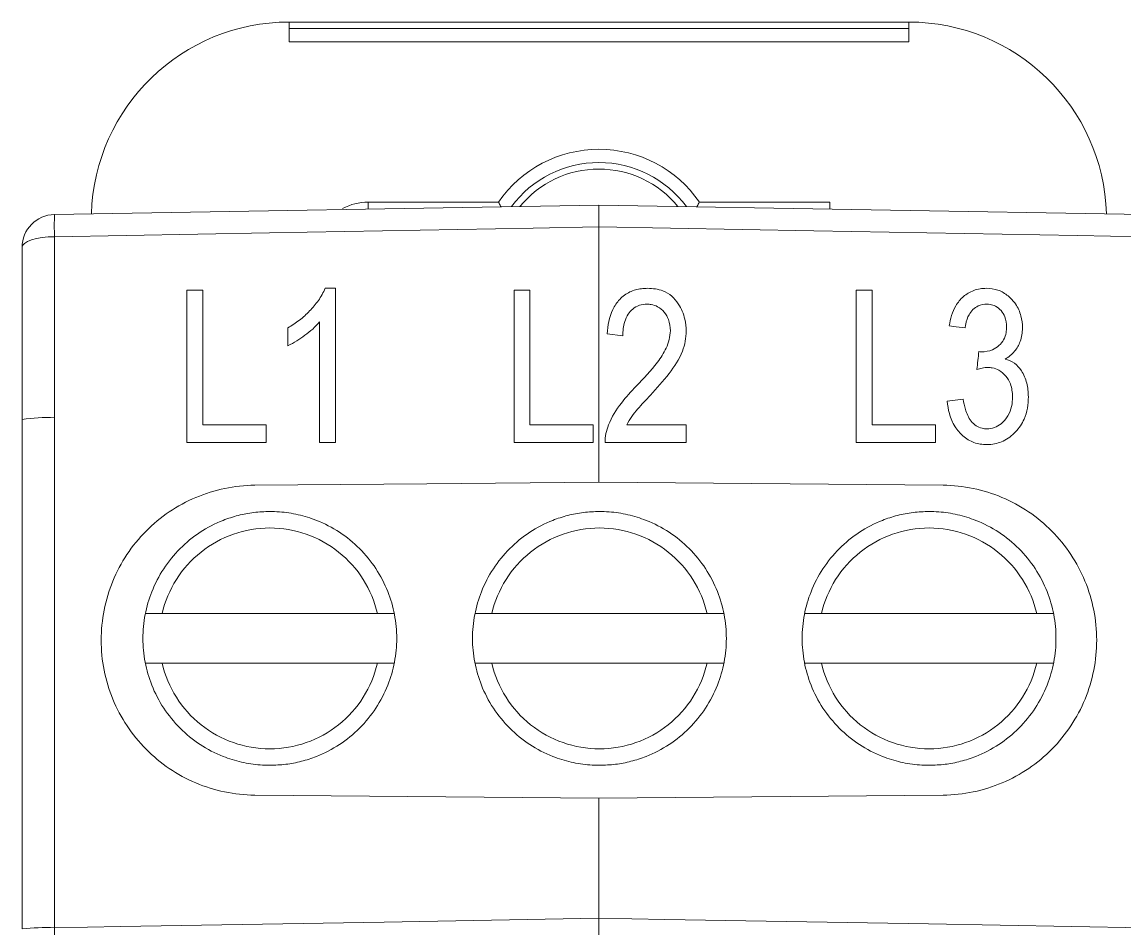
# Model space of a CAD drawing. Header units: millimetres. Extents: x -72 to 2978, y -1067 to 2817.
# Drawn here: x 2138.45 to 2155.18, y 54.16 to 67.92 of the extents above; entities that cross this region are included whole.
import ezdxf

# ---------------------------------------------------------------- set-up
doc = ezdxf.new("R2010")
doc.units = ezdxf.units.MM

msp = doc.modelspace()

# ---------------------------------------------------------------- linework, layer by layer
at = {"color": 7, "linetype": 'Continuous', "lineweight": 15}
for p, q in [((2142.503, 67.917), (2151.903, 67.917)), ((2142.503, 67.817), (2142.503, 67.917)), ((2142.503, 67.817), (2151.903, 67.817)), ((2142.503, 67.817), (2142.503, 67.617)), ((2151.903, 67.817), (2151.903, 67.917)), ((2151.903, 67.817), (2151.903, 67.617)), ((2151.903, 67.617), (2142.503, 67.617)), ((2138.944, 64.998), (2147.203, 65.142)), ((2143.703, 65.187), (2145.68, 65.187)), ((2147.203, 65.142), (2155.462, 64.998)), ((2148.726, 65.187), (2150.703, 65.187)), ((2147.203, 64.811), (2147.203, 61.922)), ((2138.944, 64.661), (2138.944, 61.915)), ((2138.453, 61.891), (2138.453, 64.498)), ((2140.954, 63.849), (2141.194, 63.849)), ((2143.05, 63.879), (2143.206, 63.879)), ((2145.915, 63.849), (2146.155, 63.849)), ((2151.105, 63.849), (2151.345, 63.849)), ((2147.566, 63.159), (2147.326, 63.189)), ((2152.486, 62.168), (2152.726, 62.198)), ((2138.944, 61.915), (2138.944, 54.18)), ((2147.203, 61.922), (2147.203, 60.938)), ((2138.453, 54.162), (2138.453, 61.891)), ((2141.194, 61.808), (2142.155, 61.808)), ((2142.155, 61.808), (2142.155, 61.538)), ((2147.116, 61.808), (2147.116, 61.538)), ((2148.526, 61.808), (2148.526, 61.538)), ((2151.345, 61.808), (2152.306, 61.808)), ((2152.306, 61.808), (2152.306, 61.538)), ((2142.155, 61.538), (2140.954, 61.538)), ((2143.206, 61.538), (2142.966, 61.538)), ((2152.306, 61.538), (2151.105, 61.538)), ((2147.203, 60.938), (2152.423, 60.892)), ((2140.578, 58.944), (2143.843, 58.944)), ((2145.578, 58.944), (2148.843, 58.944)), ((2150.578, 58.944), (2153.843, 58.944)), ((2143.843, 58.194), (2140.578, 58.194)), ((2148.843, 58.194), (2145.578, 58.194)), ((2153.843, 58.194), (2150.578, 58.194)), ((2147.203, 56.147), (2141.982, 56.192)), ((2147.203, 56.147), (2152.423, 56.192)), ((2147.203, 56.147), (2147.203, 54.324))]:
    msp.add_line(p, q, dxfattribs=at)
at = {"color": 102, "linetype": 'Continuous', "lineweight": 15}
for p, q in [((2143.703, 65.081), (2143.703, 65.187)), ((2150.703, 65.187), (2150.703, 65.081))]:
    msp.add_line(p, q, dxfattribs=at)
at = {"color": 7, "linetype": 'Continuous', "lineweight": 15, "flags": 128}
for points in [[(2147.203, 64.811), (2146.203, 64.792), (2142.204, 64.72), (2138.944, 64.661)], [(2155.462, 64.661), (2154.462, 64.679), (2150.463, 64.752), (2147.203, 64.811)], [(2138.944, 64.661), (2138.848, 64.658), (2138.756, 64.648), (2138.671, 64.633), (2138.596, 64.612), (2138.535, 64.588), (2138.49, 64.56), (2138.462, 64.529), (2138.453, 64.498)], [(2152.756, 63.279), (2152.622, 63.295), (2152.516, 63.309)], [(2152.966, 62.918), (2152.987, 62.917), (2153.002, 62.915)], [(2147.203, 60.938), (2144.593, 60.915), (2141.982, 60.892)], [(2138.944, 54.18), (2139.944, 54.197), (2143.943, 54.267), (2147.203, 54.324)], [(2147.203, 54.324), (2148.203, 54.307), (2152.201, 54.237), (2155.462, 54.18)]]:
    msp.add_lwpolyline(points, dxfattribs=at)
at = {"color": 7, "linetype": 'Continuous', "lineweight": 15}
for centre, radius, start, end in [((2142.503, 64.917), 3, 90, 178.2335), ((2151.903, 64.917), 3, 1.7547, 90), ((2147.203, 64.137), 1.85, 34.5739, 145.4261), ((2147.203, 64.137), 1.65, 36.5266, 143.4734), ((2147.203, 64.137), 1.55, 39.4127, 140.5873), ((2138.953, 64.498), 0.5, 91, 180), ((2144.758, 64.83), 5.816, 178.3416, 181.6584), ((2138.823, 59.354), 2.564, 87.292, 98.3012), ((2138.823, 50.757), 3.425, 87.9715, 96.2027)]:
    msp.add_arc(centre, radius, start, end, dxfattribs=at)
at = {"color": 102, "linetype": 'Continuous', "lineweight": 15}
msp.add_arc((2143.703, 64.387), 0.8, 90, 118.966, dxfattribs=at)
at = {"color": 7, "linetype": 'Continuous', "lineweight": 15}
for points, knots in [([(2145.68, 65.187), (2145.68, 65.186), (2145.691, 65.165), (2145.704, 65.14), (2145.716, 65.119), (2145.717, 65.116)], [0, 0, 0, 0, 0.038209, 0.854369, 1, 1, 1, 1]), ([(2147.203, 65.142), (2147.203, 65.142), (2147.203, 65.11), (2147.203, 64.992), (2147.203, 64.908), (2147.203, 64.811)], [0, 0, 0, 0, 0.5, 0.5, 1, 1, 1, 1]), ([(2147.203, 64.811), (2147.203, 64.908), (2147.203, 64.992), (2147.203, 65.11), (2147.203, 65.142), (2147.203, 65.142)], [0, 0, 0, 0, 0.5, 0.5, 1, 1, 1, 1]), ([(2148.726, 65.187), (2148.725, 65.186), (2148.715, 65.165), (2148.701, 65.14), (2148.69, 65.119), (2148.688, 65.116)], [0, 0, 0, 0, 0.038209, 0.854369, 1, 1, 1, 1]), ([(2140.954, 63.849), (2140.954, 63.758), (2140.954, 63.574), (2140.954, 63.291), (2140.954, 63), (2140.954, 62.618), (2140.954, 62.13), (2140.954, 61.741), (2140.954, 61.538)], [0, 0, 0, 0, 0.11981, 0.243029, 0.369756, 0.500077, 0.738236, 1, 1, 1, 1]), ([(2141.194, 61.808), (2141.194, 61.927), (2141.194, 62.161), (2141.194, 62.504), (2141.194, 62.901), (2141.194, 63.349), (2141.194, 63.685), (2141.194, 63.849)], [0, 0, 0, 0, 0.174255, 0.340883, 0.499971, 0.755474, 1, 1, 1, 1]), ([(2143.05, 63.879), (2143.022, 63.815), (2142.988, 63.752), (2142.947, 63.694), (2142.907, 63.638), (2142.862, 63.585), (2142.815, 63.535), (2142.767, 63.485), (2142.714, 63.438), (2142.659, 63.395), (2142.604, 63.352), (2142.545, 63.315), (2142.485, 63.279)], [0, 0, 0, 0, 0.256107, 0.256107, 0.256107, 0.503361, 0.503361, 0.503361, 0.751816, 0.751816, 0.751816, 1, 1, 1, 1]), ([(2143.206, 61.538), (2143.206, 61.675), (2143.206, 61.944), (2143.206, 62.337), (2143.206, 62.792), (2143.206, 63.306), (2143.206, 63.691), (2143.206, 63.879)], [0, 0, 0, 0, 0.174223, 0.340848, 0.49997, 0.755462, 1, 1, 1, 1]), ([(2145.915, 63.849), (2145.915, 63.757), (2145.915, 63.571), (2145.915, 63.287), (2145.915, 62.997), (2145.915, 62.613), (2145.915, 62.127), (2145.915, 61.738), (2145.915, 61.538)], [0, 0, 0, 0, 0.121468, 0.245253, 0.371423, 0.500046, 0.742946, 1, 1, 1, 1]), ([(2146.155, 61.808), (2146.155, 61.926), (2146.155, 62.158), (2146.155, 62.501), (2146.155, 62.898), (2146.155, 63.348), (2146.155, 63.684), (2146.155, 63.849)], [0, 0, 0, 0, 0.171788, 0.338422, 0.499986, 0.753975, 1, 1, 1, 1]), ([(2147.941, 63.879), (2147.91, 63.878), (2147.878, 63.877), (2147.847, 63.873), (2147.787, 63.865), (2147.726, 63.849), (2147.672, 63.823), (2147.615, 63.795), (2147.562, 63.757), (2147.518, 63.711), (2147.475, 63.666), (2147.44, 63.612), (2147.413, 63.556), (2147.359, 63.442), (2147.337, 63.314), (2147.326, 63.189)], [0, 0, 0, 0, 0.08927, 0.08927, 0.08927, 0.263398, 0.263398, 0.263398, 0.447133, 0.447133, 0.447133, 0.629597, 0.629597, 0.629597, 1, 1, 1, 1]), ([(2148.526, 63.231), (2148.525, 63.291), (2148.52, 63.352), (2148.506, 63.41), (2148.487, 63.492), (2148.452, 63.57), (2148.407, 63.641), (2148.379, 63.684), (2148.346, 63.725), (2148.307, 63.758), (2148.267, 63.792), (2148.221, 63.82), (2148.173, 63.839), (2148.1, 63.868), (2148.019, 63.877), (2147.941, 63.879)], [0, 0, 0, 0, 0.184621, 0.184621, 0.184621, 0.444129, 0.444129, 0.444129, 0.601939, 0.601939, 0.601939, 0.760781, 0.760781, 0.760781, 1, 1, 1, 1]), ([(2151.105, 63.849), (2151.105, 63.757), (2151.105, 63.572), (2151.105, 63.289), (2151.105, 62.998), (2151.105, 62.615), (2151.105, 62.128), (2151.105, 61.739), (2151.105, 61.538)], [0, 0, 0, 0, 0.120891, 0.24448, 0.370844, 0.500054, 0.741486, 1, 1, 1, 1]), ([(2151.345, 61.808), (2151.345, 61.926), (2151.345, 62.16), (2151.345, 62.502), (2151.345, 62.899), (2151.345, 63.349), (2151.345, 63.684), (2151.345, 63.849)], [0, 0, 0, 0, 0.172831, 0.339463, 0.49998, 0.754655, 1, 1, 1, 1]), ([(2153.082, 63.879), (2153.016, 63.877), (2152.949, 63.869), (2152.888, 63.846), (2152.831, 63.824), (2152.778, 63.792), (2152.732, 63.753), (2152.686, 63.714), (2152.647, 63.666), (2152.617, 63.614), (2152.563, 63.522), (2152.534, 63.415), (2152.516, 63.309)], [0, 0, 0, 0, 0.219806, 0.219806, 0.219806, 0.425093, 0.425093, 0.425093, 0.629822, 0.629822, 0.629822, 1, 1, 1, 1]), ([(2153.627, 63.277), (2153.626, 63.339), (2153.62, 63.401), (2153.604, 63.46), (2153.587, 63.524), (2153.559, 63.587), (2153.521, 63.641), (2153.49, 63.687), (2153.452, 63.728), (2153.409, 63.763), (2153.364, 63.8), (2153.312, 63.831), (2153.256, 63.851), (2153.2, 63.87), (2153.14, 63.877), (2153.082, 63.879)], [0, 0, 0, 0, 0.205592, 0.205592, 0.205592, 0.428475, 0.428475, 0.428475, 0.611344, 0.611344, 0.611344, 0.806598, 0.806598, 0.806598, 1, 1, 1, 1]), ([(2147.566, 63.159), (2147.566, 63.231), (2147.573, 63.304), (2147.594, 63.373), (2147.607, 63.412), (2147.624, 63.451), (2147.647, 63.486), (2147.666, 63.514), (2147.69, 63.54), (2147.716, 63.563), (2147.746, 63.588), (2147.78, 63.608), (2147.817, 63.621), (2147.854, 63.633), (2147.893, 63.638), (2147.932, 63.639)], [0, 0, 0, 0, 0.321742, 0.321742, 0.321742, 0.506881, 0.506881, 0.506881, 0.65917, 0.65917, 0.65917, 0.830736, 0.830736, 0.830736, 1, 1, 1, 1]), ([(2147.932, 63.639), (2147.954, 63.638), (2147.975, 63.637), (2147.996, 63.633), (2148.03, 63.627), (2148.063, 63.616), (2148.092, 63.6), (2148.13, 63.578), (2148.165, 63.549), (2148.193, 63.517), (2148.221, 63.484), (2148.243, 63.445), (2148.258, 63.405), (2148.278, 63.352), (2148.286, 63.293), (2148.286, 63.236)], [0, 0, 0, 0, 0.10489, 0.10489, 0.10489, 0.273649, 0.273649, 0.273649, 0.491585, 0.491585, 0.491585, 0.709054, 0.709054, 0.709054, 1, 1, 1, 1]), ([(2152.756, 63.279), (2152.759, 63.297), (2152.762, 63.316), (2152.766, 63.334), (2152.776, 63.384), (2152.792, 63.434), (2152.817, 63.478), (2152.832, 63.506), (2152.852, 63.532), (2152.875, 63.555), (2152.899, 63.578), (2152.926, 63.597), (2152.956, 63.611), (2152.997, 63.63), (2153.043, 63.637), (2153.088, 63.639)], [0, 0, 0, 0, 0.104104, 0.104104, 0.104104, 0.388823, 0.388823, 0.388823, 0.568536, 0.568536, 0.568536, 0.749971, 0.749971, 0.749971, 1, 1, 1, 1]), ([(2153.088, 63.639), (2153.105, 63.638), (2153.122, 63.637), (2153.138, 63.634), (2153.166, 63.63), (2153.194, 63.621), (2153.219, 63.607), (2153.251, 63.59), (2153.279, 63.567), (2153.303, 63.54), (2153.327, 63.513), (2153.346, 63.481), (2153.359, 63.448), (2153.379, 63.399), (2153.384, 63.344), (2153.387, 63.291)], [0, 0, 0, 0, 0.095843, 0.095843, 0.095843, 0.260625, 0.260625, 0.260625, 0.471814, 0.471814, 0.471814, 0.682626, 0.682626, 0.682626, 1, 1, 1, 1]), ([(2142.485, 63.008), (2142.531, 63.03), (2142.576, 63.054), (2142.619, 63.081), (2142.662, 63.108), (2142.703, 63.136), (2142.744, 63.166), (2142.784, 63.196), (2142.823, 63.228), (2142.861, 63.261), (2142.898, 63.295), (2142.933, 63.331), (2142.966, 63.369)], [0, 0, 0, 0, 0.251723, 0.251723, 0.251723, 0.500768, 0.500768, 0.500768, 0.750207, 0.750207, 0.750207, 1, 1, 1, 1]), ([(2142.485, 63.279), (2142.485, 63.234), (2142.485, 63.144), (2142.485, 63.054), (2142.485, 63.008)], [0, 0, 0, 0, 0.497527, 1, 1, 1, 1]), ([(2142.966, 63.369), (2142.966, 63.271), (2142.966, 63.072), (2142.966, 62.768), (2142.966, 62.414), (2142.966, 62.003), (2142.966, 61.696), (2142.966, 61.538)], [0, 0, 0, 0, 0.161874, 0.328517, 0.500026, 0.74194, 1, 1, 1, 1]), ([(2148.286, 63.236), (2148.282, 63.146), (2148.26, 63.055), (2148.222, 62.972), (2148.188, 62.896), (2148.142, 62.824), (2148.09, 62.758), (2147.992, 62.63), (2147.882, 62.512), (2147.769, 62.395)], [0, 0, 0, 0, 0.273801, 0.273801, 0.273801, 0.523391, 0.523391, 0.523391, 1, 1, 1, 1]), ([(2153.387, 63.291), (2153.386, 63.262), (2153.384, 63.234), (2153.379, 63.206), (2153.373, 63.169), (2153.36, 63.133), (2153.342, 63.099), (2153.324, 63.066), (2153.3, 63.035), (2153.271, 63.009), (2153.242, 62.984), (2153.209, 62.962), (2153.174, 62.947), (2153.12, 62.925), (2153.061, 62.916), (2153.002, 62.915)], [0, 0, 0, 0, 0.14138, 0.14138, 0.14138, 0.329095, 0.329095, 0.329095, 0.519949, 0.519949, 0.519949, 0.710757, 0.710757, 0.710757, 1, 1, 1, 1]), ([(2153.366, 62.806), (2153.419, 62.838), (2153.468, 62.876), (2153.507, 62.923), (2153.544, 62.967), (2153.572, 63.018), (2153.592, 63.072), (2153.616, 63.137), (2153.625, 63.208), (2153.627, 63.277)], [0, 0, 0, 0, 0.324268, 0.324268, 0.324268, 0.627756, 0.627756, 0.627756, 1, 1, 1, 1]), ([(2147.983, 62.257), (2148.081, 62.363), (2148.177, 62.472), (2148.266, 62.586), (2148.348, 62.69), (2148.424, 62.802), (2148.47, 62.926), (2148.507, 63.023), (2148.524, 63.128), (2148.526, 63.231)], [0, 0, 0, 0, 0.37722, 0.37722, 0.37722, 0.725987, 0.725987, 0.725987, 1, 1, 1, 1]), ([(2152.966, 62.918), (2152.961, 62.873), (2152.951, 62.783), (2152.941, 62.692), (2152.936, 62.646)], [0, 0, 0, 0, 0.496035, 1, 1, 1, 1]), ([(2153.717, 62.234), (2153.715, 62.303), (2153.709, 62.373), (2153.692, 62.44), (2153.675, 62.506), (2153.649, 62.572), (2153.611, 62.629), (2153.583, 62.672), (2153.547, 62.711), (2153.505, 62.741), (2153.463, 62.77), (2153.415, 62.791), (2153.366, 62.806)], [0, 0, 0, 0, 0.287408, 0.287408, 0.287408, 0.57403, 0.57403, 0.57403, 0.78851, 0.78851, 0.78851, 1, 1, 1, 1]), ([(2152.936, 62.646), (2152.963, 62.655), (2152.99, 62.663), (2153.018, 62.668), (2153.032, 62.671), (2153.045, 62.674), (2153.06, 62.676), (2153.074, 62.677), (2153.088, 62.678), (2153.102, 62.678)], [0, 0, 0, 0, 0.499277, 0.499277, 0.499277, 0.749658, 0.749658, 0.749658, 1, 1, 1, 1]), ([(2153.102, 62.678), (2153.125, 62.678), (2153.148, 62.677), (2153.17, 62.672), (2153.205, 62.666), (2153.24, 62.654), (2153.271, 62.636), (2153.31, 62.613), (2153.346, 62.582), (2153.375, 62.547), (2153.404, 62.512), (2153.428, 62.472), (2153.444, 62.429), (2153.467, 62.366), (2153.475, 62.298), (2153.477, 62.231)], [0, 0, 0, 0, 0.104468, 0.104468, 0.104468, 0.26803, 0.26803, 0.26803, 0.479084, 0.479084, 0.479084, 0.689974, 0.689974, 0.689974, 1, 1, 1, 1]), ([(2147.769, 62.395), (2147.69, 62.313), (2147.613, 62.229), (2147.543, 62.139), (2147.464, 62.038), (2147.394, 61.926), (2147.348, 61.806), (2147.315, 61.721), (2147.295, 61.629), (2147.296, 61.538)], [0, 0, 0, 0, 0.340175, 0.340175, 0.340175, 0.725646, 0.725646, 0.725646, 1, 1, 1, 1]), ([(2147.626, 61.808), (2147.648, 61.851), (2147.672, 61.894), (2147.7, 61.934), (2147.727, 61.973), (2147.758, 62.01), (2147.79, 62.046), (2147.852, 62.118), (2147.918, 62.187), (2147.983, 62.257)], [0, 0, 0, 0, 0.254231, 0.254231, 0.254231, 0.503845, 0.503845, 0.503845, 1, 1, 1, 1]), ([(2153.085, 61.508), (2153.097, 61.508), (2153.11, 61.508), (2153.122, 61.509), (2153.195, 61.513), (2153.269, 61.531), (2153.335, 61.562), (2153.405, 61.596), (2153.469, 61.645), (2153.522, 61.702), (2153.576, 61.758), (2153.62, 61.825), (2153.652, 61.896), (2153.698, 62.001), (2153.715, 62.12), (2153.717, 62.234)], [0, 0, 0, 0, 0.033822, 0.033822, 0.033822, 0.238567, 0.238567, 0.238567, 0.456682, 0.456682, 0.456682, 0.675096, 0.675096, 0.675096, 1, 1, 1, 1]), ([(2153.477, 62.231), (2153.476, 62.183), (2153.472, 62.135), (2153.462, 62.088), (2153.45, 62.038), (2153.432, 61.989), (2153.407, 61.945), (2153.38, 61.9), (2153.344, 61.858), (2153.303, 61.825), (2153.273, 61.8), (2153.239, 61.78), (2153.203, 61.767), (2153.166, 61.754), (2153.127, 61.748), (2153.089, 61.748)], [0, 0, 0, 0, 0.209524, 0.209524, 0.209524, 0.431536, 0.431536, 0.431536, 0.66368, 0.66368, 0.66368, 0.832011, 0.832011, 0.832011, 1, 1, 1, 1]), ([(2152.486, 62.168), (2152.492, 62.104), (2152.501, 62.04), (2152.518, 61.979), (2152.538, 61.909), (2152.566, 61.84), (2152.605, 61.779), (2152.638, 61.728), (2152.678, 61.681), (2152.724, 61.641), (2152.773, 61.598), (2152.831, 61.563), (2152.892, 61.54), (2152.954, 61.518), (2153.02, 61.509), (2153.085, 61.508)], [0, 0, 0, 0, 0.195082, 0.195082, 0.195082, 0.416888, 0.416888, 0.416888, 0.600897, 0.600897, 0.600897, 0.801124, 0.801124, 0.801124, 1, 1, 1, 1]), ([(2153.089, 61.748), (2153.064, 61.748), (2153.04, 61.75), (2153.016, 61.755), (2152.983, 61.763), (2152.951, 61.777), (2152.923, 61.795), (2152.895, 61.814), (2152.87, 61.838), (2152.85, 61.864), (2152.808, 61.916), (2152.781, 61.98), (2152.761, 62.043), (2152.746, 62.094), (2152.735, 62.146), (2152.726, 62.198)], [0, 0, 0, 0, 0.114311, 0.114311, 0.114311, 0.273887, 0.273887, 0.273887, 0.431917, 0.431917, 0.431917, 0.74901, 0.74901, 0.74901, 1, 1, 1, 1]), ([(2147.116, 61.808), (2146.958, 61.808), (2146.638, 61.808), (2146.318, 61.808), (2146.155, 61.808)], [0, 0, 0, 0, 0.49143, 1, 1, 1, 1]), ([(2148.526, 61.808), (2148.373, 61.808), (2148.073, 61.808), (2147.773, 61.808), (2147.626, 61.808)], [0, 0, 0, 0, 0.511557, 1, 1, 1, 1]), ([(2145.915, 61.538), (2146.119, 61.538), (2146.519, 61.538), (2146.92, 61.538), (2147.116, 61.538)], [0, 0, 0, 0, 0.510478, 1, 1, 1, 1]), ([(2147.296, 61.538), (2147.496, 61.538), (2147.907, 61.538), (2148.317, 61.538), (2148.526, 61.538)], [0, 0, 0, 0, 0.489084, 1, 1, 1, 1]), ([(2141.982, 60.892), (2141.828, 60.891), (2141.676, 60.874), (2141.378, 60.813), (2141.23, 60.766), (2140.947, 60.647), (2140.813, 60.574), (2140.56, 60.403), (2140.44, 60.304), (2140.226, 60.087), (2140.129, 59.969), (2139.96, 59.713), (2139.887, 59.577), (2139.714, 59.154), (2139.653, 58.847), (2139.653, 58.39), (2139.668, 58.235), (2139.727, 57.935), (2139.771, 57.79), (2139.888, 57.507), (2139.961, 57.37), (2140.129, 57.116), (2140.225, 56.998), (2140.55, 56.67), (2140.806, 56.496), (2141.231, 56.317), (2141.376, 56.272), (2141.675, 56.21), (2141.83, 56.193), (2141.982, 56.192)], [0, 0, 0, 0, 0.0625, 0.0625, 0.125, 0.125, 0.1875, 0.1875, 0.25, 0.25, 0.3125, 0.3125, 0.375, 0.375, 0.5, 0.5, 0.5625, 0.5625, 0.625, 0.625, 0.6875, 0.6875, 0.75, 0.75, 0.875, 0.875, 0.9375, 0.9375, 1, 1, 1, 1]), ([(2152.423, 60.892), (2152.728, 60.889), (2153.035, 60.826), (2153.456, 60.648), (2153.592, 60.575), (2153.847, 60.403), (2153.964, 60.305), (2154.179, 60.089), (2154.277, 59.968), (2154.446, 59.714), (2154.517, 59.579), (2154.634, 59.296), (2154.679, 59.148), (2154.738, 58.849), (2154.753, 58.697), (2154.753, 58.389), (2154.738, 58.237), (2154.679, 57.938), (2154.635, 57.79), (2154.518, 57.507), (2154.447, 57.372), (2154.278, 57.118), (2154.18, 56.997), (2153.966, 56.78), (2153.849, 56.683), (2153.595, 56.511), (2153.459, 56.437), (2153.038, 56.259), (2152.732, 56.195), (2152.423, 56.192)], [0, 0, 0, 0, 0.125, 0.125, 0.1875, 0.1875, 0.25, 0.25, 0.3125, 0.3125, 0.375, 0.375, 0.4375, 0.4375, 0.5, 0.5, 0.5625, 0.5625, 0.625, 0.625, 0.6875, 0.6875, 0.75, 0.75, 0.8125, 0.8125, 0.875, 0.875, 1, 1, 1, 1]), ([(2142.211, 56.644), (2142.162, 56.645), (2142.065, 56.647), (2141.921, 56.664), (2141.779, 56.691), (2141.639, 56.729), (2141.424, 56.805), (2141.146, 56.948), (2140.84, 57.199), (2140.59, 57.504), (2140.413, 57.847), (2140.308, 58.206), (2140.274, 58.569), (2140.308, 58.932), (2140.413, 59.291), (2140.59, 59.634), (2140.84, 59.939), (2141.146, 60.19), (2141.452, 60.348), (2141.73, 60.438), (2141.968, 60.485), (2142.13, 60.491), (2142.211, 60.494)], [0, 0, 0, 0, 0.024176, 0.048139, 0.072026, 0.095974, 0.120121, 0.185059, 0.250086, 0.315023, 0.38005, 0.439993, 0.500024, 0.559968, 0.619999, 0.684937, 0.749963, 0.814901, 0.879927, 0.92, 0.95981, 1, 1, 1, 1]), ([(2142.211, 60.494), (2142.259, 60.493), (2142.356, 60.491), (2142.5, 60.474), (2142.643, 60.447), (2142.783, 60.409), (2142.997, 60.333), (2143.275, 60.19), (2143.581, 59.94), (2143.831, 59.634), (2144.008, 59.292), (2144.113, 58.932), (2144.147, 58.569), (2144.113, 58.206), (2144.008, 57.847), (2143.832, 57.504), (2143.581, 57.199), (2143.275, 56.948), (2142.969, 56.79), (2142.691, 56.7), (2142.453, 56.653), (2142.292, 56.647), (2142.211, 56.644)], [0, 0, 0, 0, 0.024176, 0.048139, 0.072026, 0.095974, 0.120121, 0.185059, 0.250086, 0.315023, 0.38005, 0.439993, 0.500024, 0.559968, 0.619999, 0.684937, 0.749963, 0.814901, 0.879927, 0.92, 0.95981, 1, 1, 1, 1]), ([(2147.211, 56.644), (2147.162, 56.645), (2147.065, 56.647), (2146.921, 56.664), (2146.779, 56.691), (2146.639, 56.729), (2146.424, 56.805), (2146.146, 56.948), (2145.84, 57.199), (2145.59, 57.504), (2145.413, 57.847), (2145.308, 58.206), (2145.274, 58.569), (2145.308, 58.932), (2145.413, 59.291), (2145.59, 59.634), (2145.84, 59.939), (2146.146, 60.19), (2146.452, 60.348), (2146.73, 60.438), (2146.968, 60.485), (2147.13, 60.491), (2147.211, 60.494)], [0, 0, 0, 0, 0.024176, 0.048139, 0.072026, 0.095974, 0.120121, 0.185059, 0.250086, 0.315023, 0.38005, 0.439993, 0.500024, 0.559968, 0.619999, 0.684937, 0.749963, 0.814901, 0.879927, 0.92, 0.95981, 1, 1, 1, 1]), ([(2147.211, 60.494), (2147.259, 60.493), (2147.356, 60.491), (2147.5, 60.474), (2147.643, 60.447), (2147.783, 60.409), (2147.997, 60.333), (2148.275, 60.19), (2148.581, 59.94), (2148.831, 59.634), (2149.008, 59.292), (2149.113, 58.932), (2149.147, 58.569), (2149.113, 58.206), (2149.008, 57.847), (2148.832, 57.504), (2148.581, 57.199), (2148.275, 56.948), (2147.969, 56.79), (2147.691, 56.7), (2147.453, 56.653), (2147.292, 56.647), (2147.211, 56.644)], [0, 0, 0, 0, 0.024176, 0.048139, 0.072026, 0.095974, 0.120121, 0.185059, 0.250086, 0.315023, 0.38005, 0.439993, 0.500024, 0.559968, 0.619999, 0.684937, 0.749963, 0.814901, 0.879927, 0.92, 0.95981, 1, 1, 1, 1]), ([(2152.211, 56.644), (2152.162, 56.645), (2152.065, 56.647), (2151.921, 56.664), (2151.779, 56.691), (2151.639, 56.729), (2151.424, 56.805), (2151.146, 56.948), (2150.84, 57.199), (2150.59, 57.504), (2150.413, 57.847), (2150.308, 58.206), (2150.274, 58.569), (2150.308, 58.932), (2150.413, 59.291), (2150.59, 59.634), (2150.84, 59.939), (2151.146, 60.19), (2151.452, 60.348), (2151.73, 60.438), (2151.968, 60.485), (2152.13, 60.491), (2152.211, 60.494)], [0, 0, 0, 0, 0.024176, 0.048139, 0.072026, 0.095974, 0.120121, 0.185059, 0.250086, 0.315023, 0.38005, 0.439993, 0.500024, 0.559968, 0.619999, 0.684937, 0.749963, 0.814901, 0.879927, 0.92, 0.95981, 1, 1, 1, 1]), ([(2152.211, 60.494), (2152.259, 60.493), (2152.356, 60.491), (2152.5, 60.474), (2152.643, 60.447), (2152.783, 60.409), (2152.997, 60.333), (2153.275, 60.19), (2153.581, 59.94), (2153.831, 59.634), (2154.008, 59.292), (2154.113, 58.932), (2154.147, 58.569), (2154.113, 58.206), (2154.008, 57.847), (2153.832, 57.504), (2153.581, 57.199), (2153.275, 56.948), (2152.969, 56.79), (2152.691, 56.7), (2152.453, 56.653), (2152.292, 56.647), (2152.211, 56.644)], [0, 0, 0, 0, 0.024176, 0.048139, 0.072026, 0.095974, 0.120121, 0.185059, 0.250086, 0.315023, 0.38005, 0.439993, 0.500024, 0.559968, 0.619999, 0.684937, 0.749963, 0.814901, 0.879927, 0.92, 0.95981, 1, 1, 1, 1]), ([(2142.211, 60.244), (2141.832, 60.244), (2141.464, 60.115), (2140.871, 59.643), (2140.663, 59.313), (2140.578, 58.944)], [0, 0, 0, 0, 0.5, 0.5, 1, 1, 1, 1]), ([(2143.843, 58.944), (2143.758, 59.313), (2143.551, 59.643), (2142.958, 60.115), (2142.59, 60.244), (2142.211, 60.244)], [0, 0, 0, 0, 0.5, 0.5, 1, 1, 1, 1]), ([(2147.211, 60.244), (2146.832, 60.244), (2146.464, 60.115), (2145.871, 59.643), (2145.663, 59.313), (2145.578, 58.944)], [0, 0, 0, 0, 0.5, 0.5, 1, 1, 1, 1]), ([(2148.843, 58.944), (2148.758, 59.313), (2148.551, 59.643), (2147.958, 60.115), (2147.59, 60.244), (2147.211, 60.244)], [0, 0, 0, 0, 0.5, 0.5, 1, 1, 1, 1]), ([(2152.211, 60.244), (2151.832, 60.244), (2151.464, 60.115), (2150.871, 59.643), (2150.663, 59.313), (2150.578, 58.944)], [0, 0, 0, 0, 0.5, 0.5, 1, 1, 1, 1]), ([(2153.843, 58.944), (2153.758, 59.313), (2153.551, 59.643), (2152.958, 60.115), (2152.59, 60.244), (2152.211, 60.244)], [0, 0, 0, 0, 0.5, 0.5, 1, 1, 1, 1]), ([(2140.578, 58.194), (2140.663, 57.825), (2140.871, 57.495), (2141.464, 57.023), (2141.832, 56.894), (2142.211, 56.894)], [0, 0, 0, 0, 0.5, 0.5, 1, 1, 1, 1]), ([(2142.211, 56.894), (2142.59, 56.894), (2142.958, 57.023), (2143.551, 57.495), (2143.758, 57.825), (2143.843, 58.194)], [0, 0, 0, 0, 0.5, 0.5, 1, 1, 1, 1]), ([(2145.578, 58.194), (2145.663, 57.825), (2145.871, 57.495), (2146.464, 57.023), (2146.832, 56.894), (2147.211, 56.894)], [0, 0, 0, 0, 0.5, 0.5, 1, 1, 1, 1]), ([(2147.211, 56.894), (2147.59, 56.894), (2147.958, 57.023), (2148.551, 57.495), (2148.758, 57.825), (2148.843, 58.194)], [0, 0, 0, 0, 0.5, 0.5, 1, 1, 1, 1]), ([(2150.578, 58.194), (2150.663, 57.825), (2150.871, 57.495), (2151.464, 57.023), (2151.832, 56.894), (2152.211, 56.894)], [0, 0, 0, 0, 0.5, 0.5, 1, 1, 1, 1]), ([(2152.211, 56.894), (2152.59, 56.894), (2152.958, 57.023), (2153.551, 57.495), (2153.758, 57.825), (2153.843, 58.194)], [0, 0, 0, 0, 0.5, 0.5, 1, 1, 1, 1]), ([(2147.203, 54.324), (2147.203, 54.195), (2147.203, 54.071), (2147.203, 53.894), (2147.203, 53.842), (2147.203, 53.842)], [0, 0, 0, 0, 0.5, 0.5, 1, 1, 1, 1]), ([(2147.203, 53.842), (2147.203, 53.842), (2147.203, 53.894), (2147.203, 54.071), (2147.203, 54.195), (2147.203, 54.324)], [0, 0, 0, 0, 0.5, 0.5, 1, 1, 1, 1]), ([(2138.944, 53.698), (2138.942, 53.698), (2138.941, 53.749), (2138.941, 53.926), (2138.942, 54.051), (2138.944, 54.18)], [0, 0, 0, 0, 0.5, 0.5, 1, 1, 1, 1])]:
    msp.add_open_spline(points, degree=3, knots=knots, dxfattribs=at)
for points in [[(2140.322, 58.944), (2140.379, 58.944), (2140.477, 58.944), (2140.578, 58.944)], [(2143.843, 58.944), (2143.944, 58.944), (2144.042, 58.944), (2144.099, 58.944)], [(2145.322, 58.944), (2145.379, 58.944), (2145.477, 58.944), (2145.578, 58.944)], [(2148.843, 58.944), (2148.944, 58.944), (2149.042, 58.944), (2149.099, 58.944)], [(2150.322, 58.944), (2150.379, 58.944), (2150.477, 58.944), (2150.578, 58.944)], [(2153.843, 58.944), (2153.944, 58.944), (2154.042, 58.944), (2154.099, 58.944)], [(2140.578, 58.194), (2140.477, 58.194), (2140.379, 58.194), (2140.322, 58.194)], [(2144.099, 58.194), (2144.042, 58.194), (2143.944, 58.194), (2143.843, 58.194)], [(2145.578, 58.194), (2145.477, 58.194), (2145.379, 58.194), (2145.322, 58.194)], [(2149.099, 58.194), (2149.042, 58.194), (2148.944, 58.194), (2148.843, 58.194)], [(2150.578, 58.194), (2150.477, 58.194), (2150.379, 58.194), (2150.322, 58.194)], [(2154.099, 58.194), (2154.042, 58.194), (2153.944, 58.194), (2153.843, 58.194)]]:
    msp.add_open_spline(points, degree=3, dxfattribs=at)

doc.saveas('drawing.dxf')
